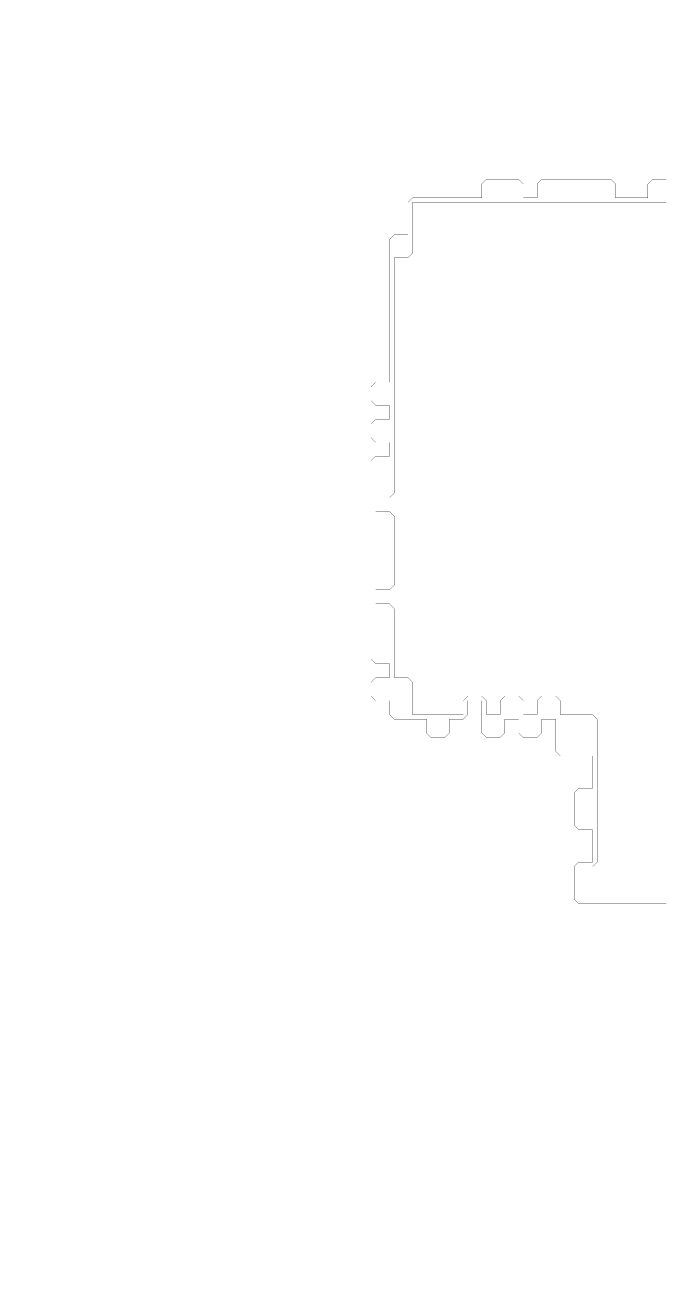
# Model space of a CAD drawing. Header units: metres. Extents: x 0 to 4990, y -4990 to 0.
# Drawn here: x 0 to 1355, y -4990 to -2358 of the extents above; entities that cross this region are included whole.
import ezdxf

# ---------------------------------------------------------------- set-up
doc = ezdxf.new("R2010")
doc.units = ezdxf.units.M
doc.layers.add('conductor', color=1, linetype='Continuous')
doc.layers.add('substrate', color=5, linetype='Continuous')

msp = doc.modelspace()

# ---------------------------------------------------------------- linework, layer by layer
at = {"layer": 'conductor', "const_width": 0.5}
msp.add_lwpolyline([(1357.421875, -2734.375), (1347.65625, -2734.375), (1337.890625, -2734.375), (1328.125, -2734.375), (1318.359375, -2734.375), (1308.59375, -2734.375), (1298.828125, -2734.375), (1289.0625, -2734.375), (1279.296875, -2734.375), (1269.53125, -2734.375), (1259.765625, -2734.375), (1250, -2734.375), (1240.234375, -2734.375), (1230.46875, -2734.375), (1220.703125, -2734.375), (1210.9375, -2734.375), (1201.171875, -2734.375), (1191.40625, -2734.375), (1181.640625, -2734.375), (1171.875, -2734.375), (1162.109375, -2734.375), (1152.34375, -2734.375), (1142.578125, -2734.375), (1132.8125, -2734.375), (1123.046875, -2734.375), (1113.28125, -2734.375), (1103.515625, -2734.375), (1093.75, -2734.375), (1083.984375, -2734.375), (1074.21875, -2734.375), (1064.453125, -2734.375), (1054.6875, -2734.375), (1044.921875, -2734.375), (1035.15625, -2734.375), (1025.390625, -2734.375), (1015.625, -2734.375), (1005.859375, -2734.375), (996.09375, -2734.375), (986.328125, -2734.375), (976.5625, -2734.375), (966.796875, -2734.375), (957.03125, -2734.375), (947.265625, -2734.375), (937.5, -2734.375), (927.734375, -2734.375), (917.96875, -2734.375), (908.203125, -2734.375), (898.4375, -2734.375), (888.671875, -2734.375), (878.90625, -2734.375), (869.140625, -2734.375), (859.375, -2734.375), (849.609375, -2734.375), (839.84375, -2734.375), (830.078125, -2734.375), (820.3125, -2734.375), (820.3125, -2744.140625), (820.3125, -2753.90625), (820.3125, -2763.671875), (820.3125, -2773.4375), (820.3125, -2783.203125), (820.3125, -2792.96875), (820.3125, -2802.734375), (820.3125, -2812.5), (820.3125, -2822.265625), (820.3125, -2832.03125), (820.3125, -2841.796875), (810.546875, -2851.5625), (800.78125, -2851.5625), (791.015625, -2851.5625), (781.25, -2851.5625), (781.25, -2861.328125), (781.25, -2871.09375), (781.25, -2880.859375), (781.25, -2890.625), (781.25, -2900.390625), (781.25, -2910.15625), (781.25, -2919.921875), (781.25, -2929.6875), (781.25, -2939.453125), (781.25, -2949.21875), (781.25, -2958.984375), (781.25, -2968.75), (781.25, -2978.515625), (781.25, -2988.28125), (781.25, -2998.046875), (781.25, -3007.8125), (781.25, -3017.578125), (781.25, -3027.34375), (781.25, -3037.109375), (781.25, -3046.875), (781.25, -3056.640625), (781.25, -3066.40625), (781.25, -3076.171875), (781.25, -3085.9375), (781.25, -3095.703125), (781.25, -3105.46875), (781.25, -3115.234375), (781.25, -3125), (781.25, -3134.765625), (781.25, -3144.53125), (781.25, -3154.296875), (781.25, -3164.0625), (781.25, -3173.828125), (781.25, -3183.59375), (781.25, -3193.359375), (781.25, -3203.125), (781.25, -3212.890625), (781.25, -3222.65625), (781.25, -3232.421875), (781.25, -3242.1875), (781.25, -3251.953125), (781.25, -3261.71875), (781.25, -3271.484375), (781.25, -3281.25), (781.25, -3291.015625), (781.25, -3300.78125), (781.25, -3310.546875), (781.25, -3320.3125), (781.25, -3330.078125), (781.25, -3339.84375), (781.25, -3349.609375), (771.484375, -3359.375), (761.71875, -3359.375), (751.953125, -3359.375), (742.1875, -3359.375), (742.1875, -3369.140625), (742.1875, -3378.90625), (742.1875, -3388.671875), (751.953125, -3388.671875), (761.71875, -3388.671875), (771.484375, -3388.671875), (781.25, -3398.4375), (781.25, -3408.203125), (781.25, -3417.96875), (781.25, -3427.734375), (781.25, -3437.5), (781.25, -3447.265625), (781.25, -3457.03125), (781.25, -3466.796875), (781.25, -3476.5625), (781.25, -3486.328125), (781.25, -3496.09375), (781.25, -3505.859375), (781.25, -3515.625), (781.25, -3525.390625), (781.25, -3535.15625), (781.25, -3544.921875), (771.484375, -3554.6875), (761.71875, -3554.6875), (751.953125, -3554.6875), (742.1875, -3554.6875), (742.1875, -3564.453125), (742.1875, -3574.21875), (742.1875, -3583.984375), (751.953125, -3583.984375), (761.71875, -3583.984375), (771.484375, -3583.984375), (781.25, -3593.75), (781.25, -3603.515625), (781.25, -3613.28125), (781.25, -3623.046875), (781.25, -3632.8125), (781.25, -3642.578125), (781.25, -3652.34375), (781.25, -3662.109375), (781.25, -3671.875), (781.25, -3681.640625), (781.25, -3691.40625), (781.25, -3701.171875), (781.25, -3710.9375), (781.25, -3720.703125), (781.25, -3730.46875), (781.25, -3740.234375), (791.015625, -3740.234375), (800.78125, -3740.234375), (810.546875, -3740.234375), (820.3125, -3750), (820.3125, -3759.765625), (820.3125, -3769.53125), (820.3125, -3779.296875), (820.3125, -3789.0625), (820.3125, -3798.828125), (820.3125, -3808.59375), (820.3125, -3818.359375), (830.078125, -3818.359375), (839.84375, -3818.359375), (849.609375, -3818.359375), (859.375, -3818.359375), (869.140625, -3818.359375), (878.90625, -3818.359375), (888.671875, -3818.359375), (898.4375, -3818.359375), (908.203125, -3818.359375), (917.96875, -3818.359375), (927.734375, -3818.359375), (927.734375, -3808.59375), (927.734375, -3798.828125), (927.734375, -3789.0625), (937.5, -3779.296875), (947.265625, -3779.296875), (957.03125, -3779.296875), (966.796875, -3779.296875), (976.5625, -3789.0625), (976.5625, -3798.828125), (976.5625, -3808.59375), (976.5625, -3818.359375), (986.328125, -3818.359375), (996.09375, -3818.359375), (1005.859375, -3818.359375), (1005.859375, -3808.59375), (1005.859375, -3798.828125), (1005.859375, -3789.0625), (1015.625, -3779.296875), (1025.390625, -3779.296875), (1035.15625, -3779.296875), (1044.921875, -3779.296875), (1054.6875, -3789.0625), (1054.6875, -3798.828125), (1054.6875, -3808.59375), (1054.6875, -3818.359375), (1064.453125, -3818.359375), (1074.21875, -3818.359375), (1083.984375, -3818.359375), (1083.984375, -3808.59375), (1083.984375, -3798.828125), (1083.984375, -3789.0625), (1093.75, -3779.296875), (1103.515625, -3779.296875), (1113.28125, -3779.296875), (1123.046875, -3779.296875), (1132.8125, -3789.0625), (1132.8125, -3798.828125), (1132.8125, -3808.59375), (1132.8125, -3818.359375), (1142.578125, -3818.359375), (1152.34375, -3818.359375), (1162.109375, -3818.359375), (1171.875, -3818.359375), (1181.640625, -3818.359375), (1191.40625, -3818.359375), (1201.171875, -3818.359375), (1210.9375, -3828.125), (1210.9375, -3837.890625), (1210.9375, -3847.65625), (1210.9375, -3857.421875), (1210.9375, -3867.1875), (1210.9375, -3876.953125), (1210.9375, -3886.71875), (1210.9375, -3896.484375), (1210.9375, -3906.25), (1210.9375, -3916.015625), (1210.9375, -3925.78125), (1210.9375, -3935.546875), (1210.9375, -3945.3125), (1210.9375, -3955.078125), (1210.9375, -3964.84375), (1210.9375, -3974.609375), (1210.9375, -3984.375), (1210.9375, -3994.140625), (1210.9375, -4003.90625), (1210.9375, -4013.671875), (1210.9375, -4023.4375), (1210.9375, -4033.203125), (1210.9375, -4042.96875), (1210.9375, -4052.734375), (1210.9375, -4062.5), (1210.9375, -4072.265625), (1210.9375, -4082.03125), (1210.9375, -4091.796875), (1210.9375, -4101.5625), (1210.9375, -4111.328125), (1210.9375, -4121.09375), (1210.9375, -4130.859375), (1201.171875, -4140.625), (1191.40625, -4140.625), (1181.640625, -4140.625), (1171.875, -4140.625), (1171.875, -4150.390625), (1171.875, -4160.15625), (1171.875, -4169.921875), (1171.875, -4179.6875), (1171.875, -4189.453125), (1171.875, -4199.21875), (1171.875, -4208.984375), (1181.640625, -4208.984375), (1191.40625, -4208.984375), (1201.171875, -4208.984375), (1210.9375, -4208.984375), (1220.703125, -4208.984375), (1230.46875, -4208.984375), (1240.234375, -4208.984375), (1250, -4208.984375), (1259.765625, -4208.984375), (1269.53125, -4208.984375), (1279.296875, -4208.984375), (1289.0625, -4208.984375), (1298.828125, -4208.984375), (1308.59375, -4208.984375), (1318.359375, -4208.984375), (1328.125, -4208.984375), (1337.890625, -4208.984375), (1347.65625, -4208.984375), (1357.421875, -4208.984375)], dxfattribs=at)
at = {"layer": 'substrate', "const_width": 0.5}
for points in [[(0, -2353.515625), (0, -2363.28125), (0, -2373.046875), (0, -2382.8125), (0, -2392.578125), (0, -2402.34375), (0, -2412.109375), (0, -2421.875), (0, -2431.640625), (0, -2441.40625), (0, -2451.171875), (0, -2460.9375), (0, -2470.703125), (0, -2480.46875), (0, -2490.234375), (0, -2500), (0, -2509.765625), (0, -2519.53125), (0, -2529.296875), (0, -2539.0625), (0, -2548.828125), (0, -2558.59375), (0, -2568.359375), (0, -2578.125), (0, -2587.890625), (0, -2597.65625), (0, -2607.421875), (0, -2617.1875), (0, -2626.953125), (0, -2636.71875), (0, -2646.484375), (0, -2656.25), (0, -2666.015625), (0, -2675.78125), (0, -2685.546875), (0, -2695.3125), (0, -2705.078125), (0, -2714.84375), (0, -2724.609375), (0, -2734.375), (0, -2744.140625), (0, -2753.90625), (0, -2763.671875), (0, -2773.4375), (0, -2783.203125), (0, -2792.96875), (0, -2802.734375), (0, -2812.5), (0, -2822.265625), (0, -2832.03125), (0, -2841.796875), (0, -2851.5625), (0, -2861.328125), (0, -2871.09375), (0, -2880.859375), (0, -2890.625), (0, -2900.390625), (0, -2910.15625), (0, -2919.921875), (0, -2929.6875), (0, -2939.453125), (0, -2949.21875), (0, -2958.984375), (0, -2968.75), (0, -2978.515625), (0, -2988.28125), (0, -2998.046875), (0, -3007.8125), (0, -3017.578125), (0, -3027.34375), (0, -3037.109375), (0, -3046.875), (0, -3056.640625), (0, -3066.40625), (0, -3076.171875), (0, -3085.9375), (0, -3095.703125), (0, -3105.46875), (0, -3115.234375), (0, -3125), (0, -3134.765625), (0, -3144.53125), (0, -3154.296875), (0, -3164.0625), (0, -3173.828125), (0, -3183.59375), (0, -3193.359375), (0, -3203.125), (0, -3212.890625), (0, -3222.65625), (0, -3232.421875), (0, -3242.1875), (0, -3251.953125), (0, -3261.71875), (0, -3271.484375), (0, -3281.25), (0, -3291.015625), (0, -3300.78125), (0, -3310.546875), (0, -3320.3125), (0, -3330.078125), (0, -3339.84375), (0, -3349.609375), (0, -3359.375), (0, -3369.140625), (0, -3378.90625), (0, -3388.671875), (0, -3398.4375), (0, -3408.203125), (0, -3417.96875), (0, -3427.734375), (0, -3437.5), (0, -3447.265625), (0, -3457.03125), (0, -3466.796875), (0, -3476.5625), (0, -3486.328125), (0, -3496.09375), (0, -3505.859375), (0, -3515.625), (0, -3525.390625), (0, -3535.15625), (0, -3544.921875), (0, -3554.6875), (0, -3564.453125), (0, -3574.21875), (0, -3583.984375), (0, -3593.75), (0, -3603.515625), (0, -3613.28125), (0, -3623.046875), (0, -3632.8125), (0, -3642.578125), (0, -3652.34375), (0, -3662.109375), (0, -3671.875), (0, -3681.640625), (0, -3691.40625), (0, -3701.171875), (0, -3710.9375), (0, -3720.703125), (0, -3730.46875), (0, -3740.234375), (0, -3750), (0, -3759.765625), (0, -3769.53125), (0, -3779.296875), (0, -3789.0625), (0, -3798.828125), (0, -3808.59375), (0, -3818.359375), (0, -3828.125), (0, -3837.890625), (0, -3847.65625), (0, -3857.421875), (0, -3867.1875), (0, -3876.953125), (0, -3886.71875), (0, -3896.484375), (0, -3906.25), (0, -3916.015625), (0, -3925.78125), (0, -3935.546875), (0, -3945.3125), (0, -3955.078125), (0, -3964.84375), (0, -3974.609375), (0, -3984.375), (0, -3994.140625), (0, -4003.90625), (0, -4013.671875), (0, -4023.4375), (0, -4033.203125), (0, -4042.96875), (0, -4052.734375), (0, -4062.5), (0, -4072.265625), (0, -4082.03125), (0, -4091.796875), (0, -4101.5625), (0, -4111.328125), (0, -4121.09375), (0, -4130.859375), (0, -4140.625), (0, -4150.390625), (0, -4160.15625), (0, -4169.921875), (0, -4179.6875), (0, -4189.453125), (0, -4199.21875), (0, -4208.984375), (0, -4218.75), (0, -4228.515625), (0, -4238.28125), (0, -4248.046875), (0, -4257.8125), (0, -4267.578125), (0, -4277.34375), (0, -4287.109375), (0, -4296.875), (0, -4306.640625), (0, -4316.40625), (0, -4326.171875), (0, -4335.9375), (0, -4345.703125), (0, -4355.46875), (0, -4365.234375), (0, -4375), (0, -4384.765625), (0, -4394.53125), (0, -4404.296875), (0, -4414.0625), (0, -4423.828125), (0, -4433.59375), (0, -4443.359375), (0, -4453.125), (0, -4462.890625), (0, -4472.65625), (0, -4482.421875), (0, -4492.1875), (0, -4501.953125), (0, -4511.71875), (0, -4521.484375), (0, -4531.25), (0, -4541.015625), (0, -4550.78125), (0, -4560.546875), (0, -4570.3125), (0, -4580.078125), (0, -4589.84375), (0, -4599.609375), (0, -4609.375), (0, -4619.140625), (0, -4628.90625), (0, -4638.671875), (0, -4648.4375), (0, -4658.203125), (0, -4667.96875), (0, -4677.734375), (0, -4687.5), (0, -4697.265625), (0, -4707.03125), (0, -4716.796875), (0, -4726.5625), (0, -4736.328125), (0, -4746.09375), (0, -4755.859375), (0, -4765.625), (0, -4775.390625), (0, -4785.15625), (0, -4794.921875), (0, -4804.6875), (0, -4814.453125), (0, -4824.21875), (0, -4833.984375), (0, -4843.75), (0, -4853.515625), (0, -4863.28125), (0, -4873.046875), (0, -4882.8125), (0, -4892.578125), (0, -4902.34375), (0, -4912.109375), (0, -4921.875), (0, -4931.640625), (0, -4941.40625), (0, -4951.171875), (0, -4960.9375), (0, -4970.703125), (0, -4980.46875), (0, -4990.234375), (9.765625, -4990.234375), (19.53125, -4990.234375), (29.296875, -4990.234375), (39.0625, -4990.234375), (48.828125, -4990.234375), (58.59375, -4990.234375), (68.359375, -4990.234375), (78.125, -4990.234375), (87.890625, -4990.234375), (97.65625, -4990.234375), (107.421875, -4990.234375), (117.1875, -4990.234375), (126.953125, -4990.234375), (136.71875, -4990.234375), (146.484375, -4990.234375), (156.25, -4990.234375), (166.015625, -4990.234375), (175.78125, -4990.234375), (185.546875, -4990.234375), (195.3125, -4990.234375), (205.078125, -4990.234375), (214.84375, -4990.234375), (224.609375, -4990.234375), (234.375, -4990.234375), (244.140625, -4990.234375), (253.90625, -4990.234375), (263.671875, -4990.234375), (273.4375, -4990.234375), (283.203125, -4990.234375), (292.96875, -4990.234375), (302.734375, -4990.234375), (312.5, -4990.234375), (322.265625, -4990.234375), (332.03125, -4990.234375), (341.796875, -4990.234375), (351.5625, -4990.234375), (361.328125, -4990.234375), (371.09375, -4990.234375), (380.859375, -4990.234375), (390.625, -4990.234375), (400.390625, -4990.234375), (410.15625, -4990.234375), (419.921875, -4990.234375), (429.6875, -4990.234375), (439.453125, -4990.234375), (449.21875, -4990.234375), (458.984375, -4990.234375), (468.75, -4990.234375), (478.515625, -4990.234375), (488.28125, -4990.234375), (498.046875, -4990.234375), (507.8125, -4990.234375), (517.578125, -4990.234375), (527.34375, -4990.234375), (537.109375, -4990.234375), (546.875, -4990.234375), (556.640625, -4990.234375), (566.40625, -4990.234375), (576.171875, -4990.234375), (585.9375, -4990.234375), (595.703125, -4990.234375), (605.46875, -4990.234375), (615.234375, -4990.234375), (625, -4990.234375), (634.765625, -4990.234375), (644.53125, -4990.234375), (654.296875, -4990.234375), (664.0625, -4990.234375), (673.828125, -4990.234375), (683.59375, -4990.234375), (693.359375, -4990.234375), (703.125, -4990.234375), (712.890625, -4990.234375), (722.65625, -4990.234375), (732.421875, -4990.234375), (742.1875, -4990.234375), (751.953125, -4990.234375), (761.71875, -4990.234375), (771.484375, -4990.234375), (781.25, -4990.234375), (791.015625, -4990.234375), (800.78125, -4990.234375), (810.546875, -4990.234375), (820.3125, -4990.234375), (830.078125, -4990.234375), (839.84375, -4990.234375), (849.609375, -4990.234375), (859.375, -4990.234375), (869.140625, -4990.234375), (878.90625, -4990.234375), (888.671875, -4990.234375), (898.4375, -4990.234375), (908.203125, -4990.234375), (917.96875, -4990.234375), (927.734375, -4990.234375), (937.5, -4990.234375), (947.265625, -4990.234375), (957.03125, -4990.234375), (966.796875, -4990.234375), (976.5625, -4990.234375), (986.328125, -4990.234375), (996.09375, -4990.234375), (1005.859375, -4990.234375), (1015.625, -4990.234375), (1025.390625, -4990.234375), (1035.15625, -4990.234375), (1044.921875, -4990.234375), (1054.6875, -4990.234375), (1064.453125, -4990.234375), (1074.21875, -4990.234375), (1083.984375, -4990.234375), (1093.75, -4990.234375), (1103.515625, -4990.234375), (1113.28125, -4990.234375), (1123.046875, -4990.234375), (1132.8125, -4990.234375), (1142.578125, -4990.234375), (1152.34375, -4990.234375), (1162.109375, -4990.234375), (1171.875, -4990.234375), (1181.640625, -4990.234375), (1191.40625, -4990.234375), (1201.171875, -4990.234375), (1210.9375, -4990.234375), (1220.703125, -4990.234375), (1230.46875, -4990.234375), (1240.234375, -4990.234375), (1250, -4990.234375), (1259.765625, -4990.234375), (1269.53125, -4990.234375), (1279.296875, -4990.234375), (1289.0625, -4990.234375), (1298.828125, -4990.234375), (1308.59375, -4990.234375), (1318.359375, -4990.234375), (1328.125, -4990.234375), (1337.890625, -4990.234375), (1347.65625, -4990.234375), (1357.421875, -4990.234375)], [(1357.421875, -4218.75), (1347.65625, -4218.75), (1337.890625, -4218.75), (1328.125, -4218.75), (1318.359375, -4218.75), (1308.59375, -4218.75), (1298.828125, -4218.75), (1289.0625, -4218.75), (1279.296875, -4218.75), (1269.53125, -4218.75), (1259.765625, -4218.75), (1250, -4218.75), (1240.234375, -4218.75), (1230.46875, -4218.75), (1220.703125, -4218.75), (1210.9375, -4218.75), (1201.171875, -4218.75), (1191.40625, -4218.75), (1181.640625, -4218.75), (1171.875, -4218.75), (1162.109375, -4208.984375), (1162.109375, -4199.21875), (1162.109375, -4189.453125), (1162.109375, -4179.6875), (1162.109375, -4169.921875), (1162.109375, -4160.15625), (1162.109375, -4150.390625), (1162.109375, -4140.625), (1171.875, -4130.859375), (1181.640625, -4130.859375), (1191.40625, -4130.859375), (1201.171875, -4130.859375), (1201.171875, -4121.09375), (1201.171875, -4111.328125), (1201.171875, -4101.5625), (1201.171875, -4091.796875), (1201.171875, -4082.03125), (1201.171875, -4072.265625), (1201.171875, -4062.5), (1191.40625, -4062.5), (1181.640625, -4062.5), (1171.875, -4062.5), (1162.109375, -4052.734375), (1162.109375, -4042.96875), (1162.109375, -4033.203125), (1162.109375, -4023.4375), (1162.109375, -4013.671875), (1162.109375, -4003.90625), (1162.109375, -3994.140625), (1162.109375, -3984.375), (1171.875, -3974.609375), (1181.640625, -3974.609375), (1191.40625, -3974.609375), (1201.171875, -3974.609375), (1201.171875, -3964.84375), (1201.171875, -3955.078125), (1201.171875, -3945.3125), (1201.171875, -3935.546875), (1201.171875, -3925.78125), (1201.171875, -3916.015625), (1201.171875, -3906.25), (1191.40625, -3906.25), (1181.640625, -3906.25), (1171.875, -3906.25), (1162.109375, -3906.25), (1152.34375, -3906.25), (1142.578125, -3906.25), (1132.8125, -3906.25), (1123.046875, -3896.484375), (1123.046875, -3886.71875), (1123.046875, -3876.953125), (1123.046875, -3867.1875), (1123.046875, -3857.421875), (1123.046875, -3847.65625), (1123.046875, -3837.890625), (1123.046875, -3828.125), (1113.28125, -3828.125), (1103.515625, -3828.125), (1093.75, -3828.125), (1093.75, -3837.890625), (1093.75, -3847.65625), (1093.75, -3857.421875), (1083.984375, -3867.1875), (1074.21875, -3867.1875), (1064.453125, -3867.1875), (1054.6875, -3867.1875), (1044.921875, -3857.421875), (1044.921875, -3847.65625), (1044.921875, -3837.890625), (1044.921875, -3828.125), (1035.15625, -3828.125), (1025.390625, -3828.125), (1015.625, -3828.125), (1015.625, -3837.890625), (1015.625, -3847.65625), (1015.625, -3857.421875), (1005.859375, -3867.1875), (996.09375, -3867.1875), (986.328125, -3867.1875), (976.5625, -3867.1875), (966.796875, -3857.421875), (966.796875, -3847.65625), (966.796875, -3837.890625), (966.796875, -3828.125), (966.796875, -3818.359375), (966.796875, -3808.59375), (966.796875, -3798.828125), (966.796875, -3789.0625), (957.03125, -3789.0625), (947.265625, -3789.0625), (937.5, -3789.0625), (937.5, -3798.828125), (937.5, -3808.59375), (937.5, -3818.359375), (927.734375, -3828.125), (917.96875, -3828.125), (908.203125, -3828.125), (898.4375, -3828.125), (898.4375, -3837.890625), (898.4375, -3847.65625), (898.4375, -3857.421875), (888.671875, -3867.1875), (878.90625, -3867.1875), (869.140625, -3867.1875), (859.375, -3867.1875), (849.609375, -3857.421875), (849.609375, -3847.65625), (849.609375, -3837.890625), (849.609375, -3828.125), (839.84375, -3828.125), (830.078125, -3828.125), (820.3125, -3828.125), (810.546875, -3828.125), (800.78125, -3828.125), (791.015625, -3828.125), (781.25, -3828.125), (771.484375, -3818.359375), (771.484375, -3808.59375), (771.484375, -3798.828125), (771.484375, -3789.0625), (761.71875, -3789.0625), (751.953125, -3789.0625), (742.1875, -3789.0625), (732.421875, -3779.296875), (732.421875, -3769.53125), (732.421875, -3759.765625), (732.421875, -3750), (742.1875, -3740.234375), (751.953125, -3740.234375), (761.71875, -3740.234375), (771.484375, -3740.234375), (771.484375, -3730.46875), (771.484375, -3720.703125), (771.484375, -3710.9375), (761.71875, -3710.9375), (751.953125, -3710.9375), (742.1875, -3710.9375), (732.421875, -3701.171875), (732.421875, -3691.40625), (732.421875, -3681.640625), (732.421875, -3671.875), (732.421875, -3662.109375), (732.421875, -3652.34375), (732.421875, -3642.578125), (732.421875, -3632.8125), (732.421875, -3623.046875), (732.421875, -3613.28125), (732.421875, -3603.515625), (732.421875, -3593.75), (732.421875, -3583.984375), (732.421875, -3574.21875), (732.421875, -3564.453125), (732.421875, -3554.6875), (732.421875, -3544.921875), (732.421875, -3535.15625), (732.421875, -3525.390625), (732.421875, -3515.625), (732.421875, -3505.859375), (732.421875, -3496.09375), (732.421875, -3486.328125), (732.421875, -3476.5625), (732.421875, -3466.796875), (732.421875, -3457.03125), (732.421875, -3447.265625), (732.421875, -3437.5), (732.421875, -3427.734375), (732.421875, -3417.96875), (732.421875, -3408.203125), (732.421875, -3398.4375), (732.421875, -3388.671875), (732.421875, -3378.90625), (732.421875, -3369.140625), (732.421875, -3359.375), (732.421875, -3349.609375), (732.421875, -3339.84375), (732.421875, -3330.078125), (732.421875, -3320.3125), (732.421875, -3310.546875), (732.421875, -3300.78125), (732.421875, -3291.015625), (732.421875, -3281.25), (742.1875, -3271.484375), (751.953125, -3271.484375), (761.71875, -3271.484375), (771.484375, -3271.484375), (771.484375, -3261.71875), (771.484375, -3251.953125), (771.484375, -3242.1875), (761.71875, -3242.1875), (751.953125, -3242.1875), (742.1875, -3242.1875), (732.421875, -3232.421875), (732.421875, -3222.65625), (732.421875, -3212.890625), (732.421875, -3203.125), (742.1875, -3193.359375), (751.953125, -3193.359375), (761.71875, -3193.359375), (771.484375, -3193.359375), (771.484375, -3183.59375), (771.484375, -3173.828125), (771.484375, -3164.0625), (761.71875, -3164.0625), (751.953125, -3164.0625), (742.1875, -3164.0625), (732.421875, -3154.296875), (732.421875, -3144.53125), (732.421875, -3134.765625), (732.421875, -3125), (742.1875, -3115.234375), (751.953125, -3115.234375), (761.71875, -3115.234375), (771.484375, -3115.234375), (771.484375, -3105.46875), (771.484375, -3095.703125), (771.484375, -3085.9375), (771.484375, -3076.171875), (771.484375, -3066.40625), (771.484375, -3056.640625), (771.484375, -3046.875), (771.484375, -3037.109375), (771.484375, -3027.34375), (771.484375, -3017.578125), (771.484375, -3007.8125), (771.484375, -2998.046875), (771.484375, -2988.28125), (771.484375, -2978.515625), (771.484375, -2968.75), (771.484375, -2958.984375), (771.484375, -2949.21875), (771.484375, -2939.453125), (771.484375, -2929.6875), (771.484375, -2919.921875), (771.484375, -2910.15625), (771.484375, -2900.390625), (771.484375, -2890.625), (771.484375, -2880.859375), (771.484375, -2871.09375), (771.484375, -2861.328125), (771.484375, -2851.5625), (771.484375, -2841.796875), (771.484375, -2832.03125), (771.484375, -2822.265625), (771.484375, -2812.5), (781.25, -2802.734375), (791.015625, -2802.734375), (800.78125, -2802.734375), (810.546875, -2802.734375), (810.546875, -2792.96875), (810.546875, -2783.203125), (810.546875, -2773.4375), (810.546875, -2763.671875), (810.546875, -2753.90625), (810.546875, -2744.140625), (810.546875, -2734.375), (820.3125, -2724.609375), (830.078125, -2724.609375), (839.84375, -2724.609375), (849.609375, -2724.609375), (859.375, -2724.609375), (869.140625, -2724.609375), (878.90625, -2724.609375), (888.671875, -2724.609375), (898.4375, -2724.609375), (908.203125, -2724.609375), (917.96875, -2724.609375), (927.734375, -2724.609375), (937.5, -2724.609375), (947.265625, -2724.609375), (957.03125, -2724.609375), (966.796875, -2724.609375), (966.796875, -2714.84375), (966.796875, -2705.078125), (966.796875, -2695.3125), (976.5625, -2685.546875), (986.328125, -2685.546875), (996.09375, -2685.546875), (1005.859375, -2685.546875), (1015.625, -2685.546875), (1025.390625, -2685.546875), (1035.15625, -2685.546875), (1044.921875, -2685.546875), (1054.6875, -2695.3125), (1054.6875, -2705.078125), (1054.6875, -2714.84375), (1054.6875, -2724.609375), (1064.453125, -2724.609375), (1074.21875, -2724.609375), (1083.984375, -2724.609375), (1083.984375, -2714.84375), (1083.984375, -2705.078125), (1083.984375, -2695.3125), (1093.75, -2685.546875), (1103.515625, -2685.546875), (1113.28125, -2685.546875), (1123.046875, -2685.546875), (1132.8125, -2685.546875), (1142.578125, -2685.546875), (1152.34375, -2685.546875), (1162.109375, -2685.546875), (1171.875, -2685.546875), (1181.640625, -2685.546875), (1191.40625, -2685.546875), (1201.171875, -2685.546875), (1210.9375, -2685.546875), (1220.703125, -2685.546875), (1230.46875, -2685.546875), (1240.234375, -2685.546875), (1250, -2695.3125), (1250, -2705.078125), (1250, -2714.84375), (1250, -2724.609375), (1259.765625, -2724.609375), (1269.53125, -2724.609375), (1279.296875, -2724.609375), (1289.0625, -2724.609375), (1298.828125, -2724.609375), (1308.59375, -2724.609375), (1318.359375, -2724.609375), (1318.359375, -2714.84375), (1318.359375, -2705.078125), (1318.359375, -2695.3125), (1328.125, -2685.546875), (1337.890625, -2685.546875), (1347.65625, -2685.546875), (1357.421875, -2685.546875)]]:
    msp.add_lwpolyline(points, dxfattribs=at)

doc.saveas('drawing.dxf')
